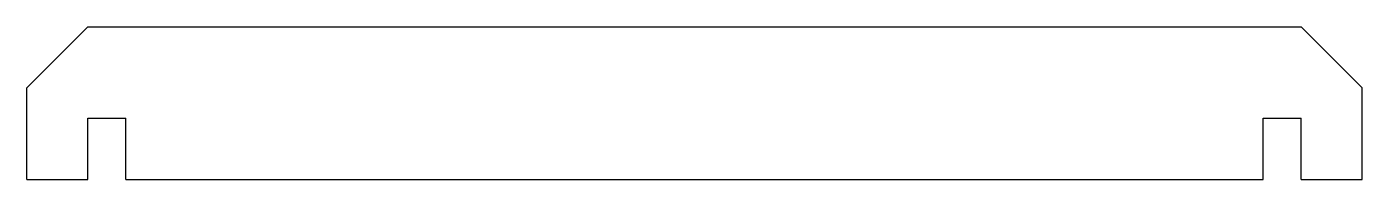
# Model space of a CAD drawing. Header units: millimetres. Extents: x -26 to 83, y 0 to 13.
import ezdxf

# ---------------------------------------------------------------- set-up
doc = ezdxf.new("R2010")
doc.units = ezdxf.units.MM

msp = doc.modelspace()

# ---------------------------------------------------------------- linework, layer by layer
at = {"color": 7, "linetype": 'Continuous', "lineweight": 25}
for p, q in [((-21.02, 12.72), (-26.02, 7.72)), ((-21.02, 12.72), (78.08, 12.72)), ((83.08, 7.72), (78.08, 12.72)), ((-26.02, 0.22), (-26.02, 7.72)), ((83.08, 0.22), (83.08, 7.72)), ((-21.02, 0.22), (-21.02, 5.22)), ((-21.02, 5.22), (-17.92, 5.22)), ((-17.92, 0.22), (-17.92, 5.22)), ((74.98, 0.22), (74.98, 5.22)), ((74.98, 5.22), (78.08, 5.22)), ((78.08, 0.22), (78.08, 5.22)), ((-26.02, 0.22), (-21.02, 0.22)), ((-17.92, 0.22), (74.98, 0.22)), ((78.08, 0.22), (83.08, 0.22))]:
    msp.add_line(p, q, dxfattribs=at)

doc.saveas('drawing.dxf')
